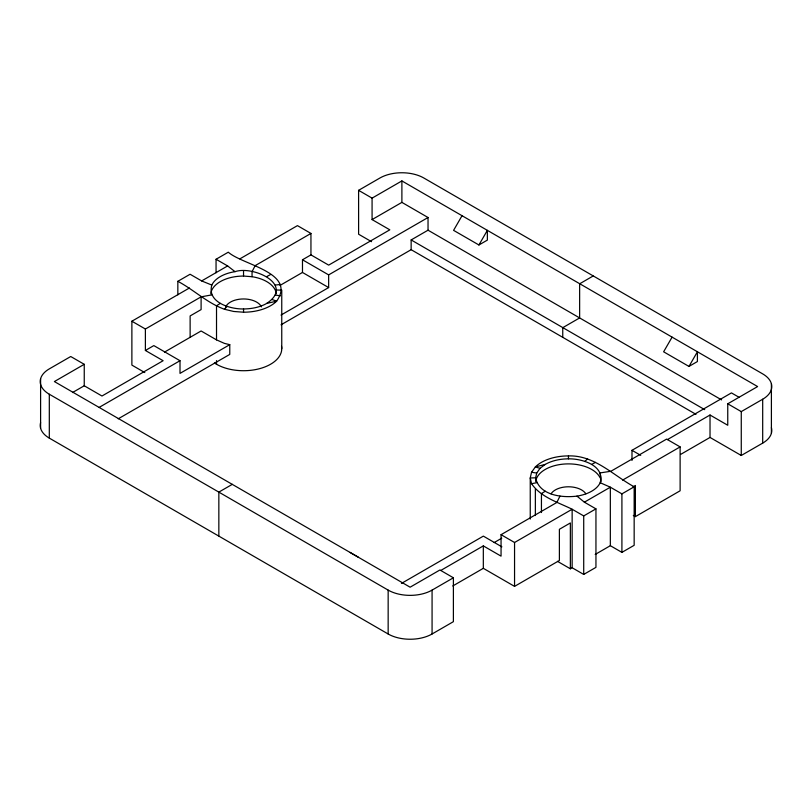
<?xml version="1.0" encoding="UTF-8"?>
<svg xmlns="http://www.w3.org/2000/svg" width="812" height="812" viewBox="0 0 812 812"><rect width="100%" height="100%" fill="white"/><g stroke="black" fill="none" stroke-linecap="round" stroke-linejoin="round"><path stroke-width="1.22" d="M349.972 552.383L410.111 587.198L439.921 569.983L453.4 577.789L453.39 621.667L432.075 633.989A31.049 17.925 0 0 1 388.156 633.989L49.309 438.115A31.049 17.925 0 0 1 40.6 422.636M266.762 303.394C294.989 284.525 253.06 265.402 235.044 271.665A32.845 18.96 0 0 0 211.82 285.073C206.837 302.368 230.293 309.291 243.539 308.946A32.845 18.96 0 0 0 266.762 303.394L276.638 301.181C296.654 272.619 242.778 265.098 228.284 252.197L216.053 259.261L216.053 272.781M595.196 554.444L610.34 545.694L621.911 552.373L634.162 545.309L634.162 486.804C613.06 475.223 594.343 455.055 568.461 455.908A38.215 22.066 0 0 0 535.362 466.941L531.545 472.259L530.246 477.974L530.246 519.051M540.021 468.331L536.732 473.061L535.615 477.811C539.158 495.442 562.137 497.979 576.956 496.122A32.845 18.96 0 0 0 600.18 482.714C605.163 465.428 581.707 458.496 568.461 458.851A32.845 18.96 0 0 0 545.238 464.403L535.362 466.941L540.021 468.331L545.238 464.403M559.955 496.122L556.849 502.476L501.055 534.682L501.055 556.139L483.323 545.897L440.743 570.481M462.028 215.728L453.583 230.354L478.918 244.98L487.362 240.108L487.362 230.354L401.889 180.924L372.079 198.138L372.079 219.585L389.821 229.826L328.677 265.128L310.945 254.887L302.48 259.779L302.48 272.456L328.647 287.57L281.013 315.076M478.918 244.98L487.362 230.354L757.616 386.563L727.755 403.797L727.755 425.255L710.023 415.013L667.444 439.596M672.072 337.173L663.627 351.799L688.962 366.425L697.406 361.543L697.406 351.799L688.962 366.425M177.838 294.837L177.838 281.317C193.885 289.823 207.131 302.957 224.427 309.25L227.116 306.408M584.884 461.389L587.573 458.861M220.316 303.394L216.52 305.748L216.52 339.873L224.427 343.385L229.766 344.664L229.766 354.408L118.227 418.809M545.238 491.219L541.442 493.574L541.442 512.534M177.838 281.317L190.089 274.253L201.66 280.932L211.82 285.073M144.8 372.566L131.879 365.095L131.879 321.217L189.409 287.996M201.66 280.932L227.624 265.94L235.044 271.665M239.855 258.876L297.446 225.624L310.945 233.44L310.945 254.887M371.52 241.682L358.61 234.221L358.599 190.333L379.925 178.011A31.049 17.925 0 0 1 423.844 178.011L762.691 373.885A31.049 17.925 0 0 1 762.691 399.23L762.691 443.119L741.265 455.481L710.023 437.445L680.537 454.466M211.82 294.888L201.102 296.847L145.389 329.022L145.389 350.469L163.121 360.711L101.977 396.012L84.245 385.771L84.245 364.314L54.384 381.559L358.417 557.265M310.945 233.44L255.151 265.646L252.045 271.665L252.045 276.709A32.845 18.96 0 0 1 276.313 293.792M72.512 392.541L84.245 385.771M145.389 350.469L153.833 345.597L180.01 360.711L180.01 373.388L229.766 344.664M372.079 219.585L401.889 202.381L401.889 180.924M164.501 352.114L201.102 330.981L216.52 339.873M280.028 285.418L302.48 272.456M99.135 407.401L180.01 360.711M328.647 287.57L328.647 274.892L428.036 217.514L401.889 202.381M695.986 414.353L411.146 249.69L411.146 239.936L428.036 230.192L428.036 217.514M281.033 324.81L411.146 249.69M232.354 484.317L218.844 492.113L49.309 394.236A31.049 17.925 0 0 1 49.309 368.881L70.735 356.519L84.245 364.314M593.146 275.999L579.636 283.804L579.636 317.928L721.614 399.9M401.432 583.422L483.353 536.123L501.887 546.841M631.99 460.455L631.99 450.315L731.439 392.896L739.082 397.301M494.183 542.558L501.755 538.183M218.844 535.991L218.844 492.113L388.156 590.111A31.049 17.925 0 0 0 432.075 590.111L453.4 577.789M570.359 568.786L570.359 522.948L559.387 529.292L559.387 560.493L514.554 586.376L514.554 542.497L572.145 509.246L583.716 515.924L595.947 508.86L595.947 567.365L583.716 574.429L572.145 567.75L570.359 568.786L557.509 561.356M576.956 496.122L584.376 502.181L610.34 487.19L621.911 493.869L634.162 486.804M622.591 480.115L680.121 446.904L680.121 490.783L635.39 516.615L633.309 515.417M727.755 403.797L741.265 411.603L762.691 399.23M452.751 585.98L483.323 568.329L483.323 545.897M633.187 486.743L635.39 485.474L635.39 516.615M266.762 276.577L270.558 274.547M591.684 464.403L595.48 462.373M535.615 477.811L530.246 477.974L531.545 483.688L536.732 482.714M275.268 285.073L280.455 284.433M276.385 289.985L281.754 290.148L281.754 348.652M210.765 293.792A32.845 18.96 0 0 1 243.539 276.06L252.045 276.709M271.979 299.466L276.638 301.181A38.215 22.066 0 0 1 243.539 312.214L233.653 311.463L224.427 309.25M275.268 295.05L280.455 295.852M531.545 472.259L536.732 473.061M600.18 482.714L610.34 487.19L610.34 545.694M704.725 409.654L411.146 239.936M680.121 446.904L666.611 439.099L610.898 471.264L600.18 472.899L601.073 481.82M631.99 450.315L640.719 455.349M216.053 259.261L227.624 265.94M584.376 502.181L595.947 508.86M214.378 363.015L216.52 364.253A38.215 22.066 0 0 0 259.992 368.567A38.215 22.066 0 0 0 281.551 346.348M131.879 321.217L145.389 329.022M428.036 230.192L579.636 317.928L562.746 327.683L562.757 337.437M358.599 190.333L372.079 198.138M302.48 259.779L328.647 274.892M501.055 534.682L514.554 542.497M483.323 568.329L514.554 586.376M531.545 483.688C540.772 497.259 558.047 502.263 572.145 509.246L572.145 567.75M771.4 383.751L771.4 433.243M741.265 411.603L741.265 455.481M710.023 415.013L710.023 437.445M621.911 493.869L621.911 552.373M583.716 515.924L583.716 574.429M568.461 455.908L568.461 458.851M535.362 489.007L535.362 515.549M432.075 590.111L432.075 633.989M388.156 590.111L388.156 633.989M243.539 271.025L243.539 276.06M243.539 308.946L243.539 312.214M216.52 360.599L216.52 364.253M201.102 296.847L201.102 309.595L190.13 315.939L190.13 337.315M49.309 394.236L49.309 438.115M40.6 378.757L40.6 428.249M225.655 306.885A18.514 10.688 0 0 1 243.539 298.958A18.514 10.688 0 0 1 261.423 306.885M535.687 481.617A32.845 18.96 0 0 1 565.233 463.977A32.845 18.96 0 0 1 600.18 477.943M551.064 493.818A18.514 10.688 0 0 1 568.461 486.784A18.514 10.688 0 0 1 585.858 493.818M771.4 427.63A31.049 17.925 0 0 1 762.691 443.119"/></g></svg>
